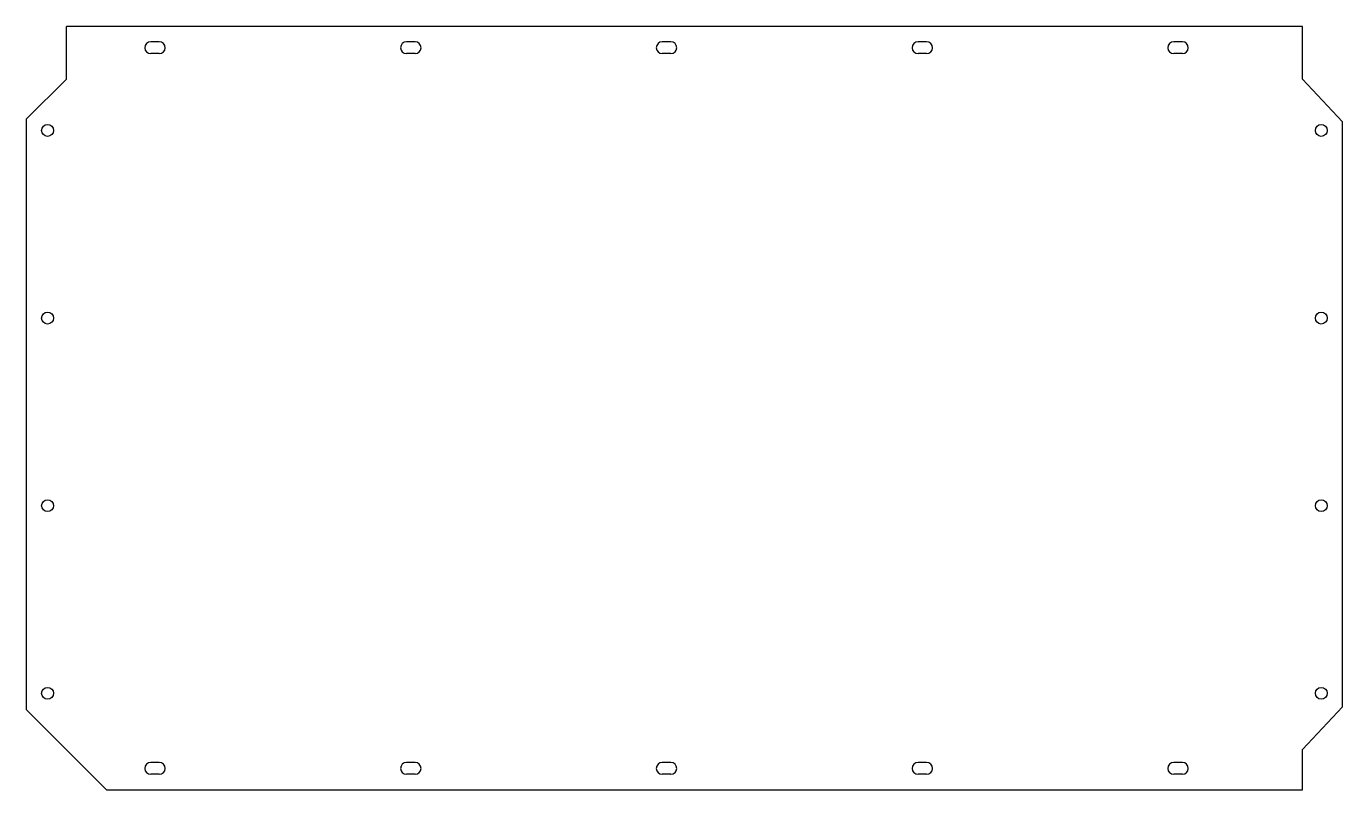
# Model space of a CAD drawing. Header units: millimetres. Extents: x 4259 to 5803, y 3345 to 4240.
import ezdxf

# ---------------------------------------------------------------- set-up
doc = ezdxf.new("R2010")
doc.units = ezdxf.units.MM

msp = doc.modelspace()

# ---------------------------------------------------------------- linework, layer by layer
for p, q in [((5755.8, 4240), (4305.8, 4240)), ((4305.8, 4178), (4305.8, 4240)), ((5755.8, 4178), (5755.8, 4240)), ((4414.8, 4222), (4404.8, 4222)), ((4714.8, 4222), (4704.8, 4222)), ((5014.8, 4222), (5004.8, 4222)), ((5314.8, 4222), (5304.8, 4222)), ((5614.8, 4222), (5604.8, 4222)), ((4414.8, 4208), (4404.8, 4208)), ((4714.8, 4208), (4704.8, 4208)), ((5014.8, 4208), (5004.8, 4208)), ((5314.8, 4208), (5304.8, 4208)), ((5614.8, 4208), (5604.8, 4208)), ((4305.8, 4178), (4258.8, 4131)), ((5755.8, 4178), (5802.8, 4128)), ((4258.8, 4131), (4258.8, 3439)), ((5802.8, 3442), (5802.8, 4128)), ((4352.8, 3345), (4258.8, 3439)), ((5755.8, 3392), (5802.8, 3442)), ((5755.8, 3345), (5755.8, 3392)), ((4414.8, 3377), (4404.8, 3377)), ((4714.8, 3377), (4704.8, 3377)), ((5014.8, 3377), (5004.8, 3377)), ((5314.8, 3377), (5304.8, 3377)), ((5614.8, 3377), (5604.8, 3377)), ((4414.8, 3363), (4404.8, 3363)), ((4714.8, 3363), (4704.8, 3363)), ((5014.8, 3363), (5004.8, 3363)), ((5314.8, 3363), (5304.8, 3363)), ((5614.8, 3363), (5604.8, 3363)), ((4352.8, 3345), (5755.8, 3345))]:
    msp.add_line(p, q)
for centre in [(4283.8, 4118), (5777.8, 4118), (4283.8, 3898), (5777.8, 3898), (4283.8, 3678), (5777.8, 3678), (4283.8, 3458), (5777.8, 3458)]:
    msp.add_circle(centre, 7)
for centre, start, end in [((4404.8, 4215), 90, 270), ((4414.8, 4215), 270, 90), ((4704.8, 4215), 90, 270), ((4714.8, 4215), 270, 90), ((5004.8, 4215), 90, 270), ((5014.8, 4215), 270, 90), ((5304.8, 4215), 90, 270), ((5314.8, 4215), 270, 90), ((5604.8, 4215), 90, 270), ((5614.8, 4215), 270, 90), ((4404.8, 3370), 90, 270), ((4414.8, 3370), 270, 90), ((4704.8, 3370), 90, 270), ((4714.8, 3370), 270, 90), ((5004.8, 3370), 90, 270), ((5014.8, 3370), 270, 90), ((5304.8, 3370), 90, 270), ((5314.8, 3370), 270, 90), ((5604.8, 3370), 90, 270), ((5614.8, 3370), 270, 90)]:
    msp.add_arc(centre, 7, start, end)

doc.saveas('drawing.dxf')
